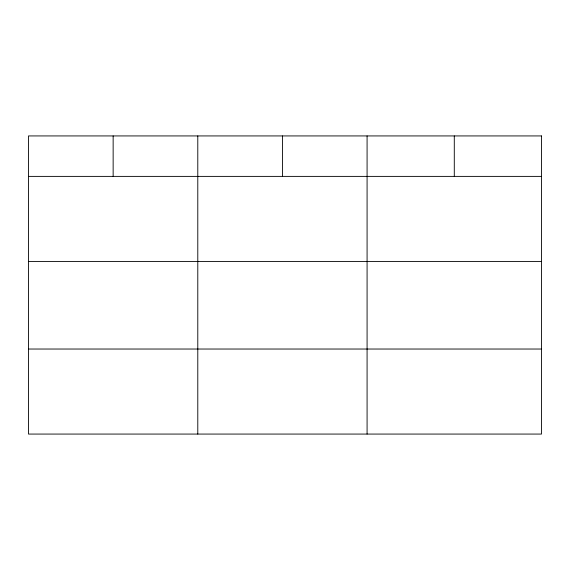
<?xml version="1.0" encoding="UTF-8"?>
<svg xmlns="http://www.w3.org/2000/svg" width="570" height="570" viewBox="0 0 570 570"><rect width="100%" height="100%" fill="white"/><g stroke="black" fill="none" stroke-linecap="round" stroke-linejoin="round"><path stroke-width="0.85" d="M28.5 176.387L541.5 176.387M28.5 261.423L541.5 261.423M28.5 349.032L541.5 349.032M454.29 135.931L454.29 176.387M367.08 135.931L367.08 434.069M282.435 135.931L282.435 176.387M197.79 135.931L197.79 434.069M113.145 135.931L113.145 176.387M541.5 135.931L28.5 135.931L28.5 434.069L541.5 434.069L541.5 135.931"/></g></svg>
